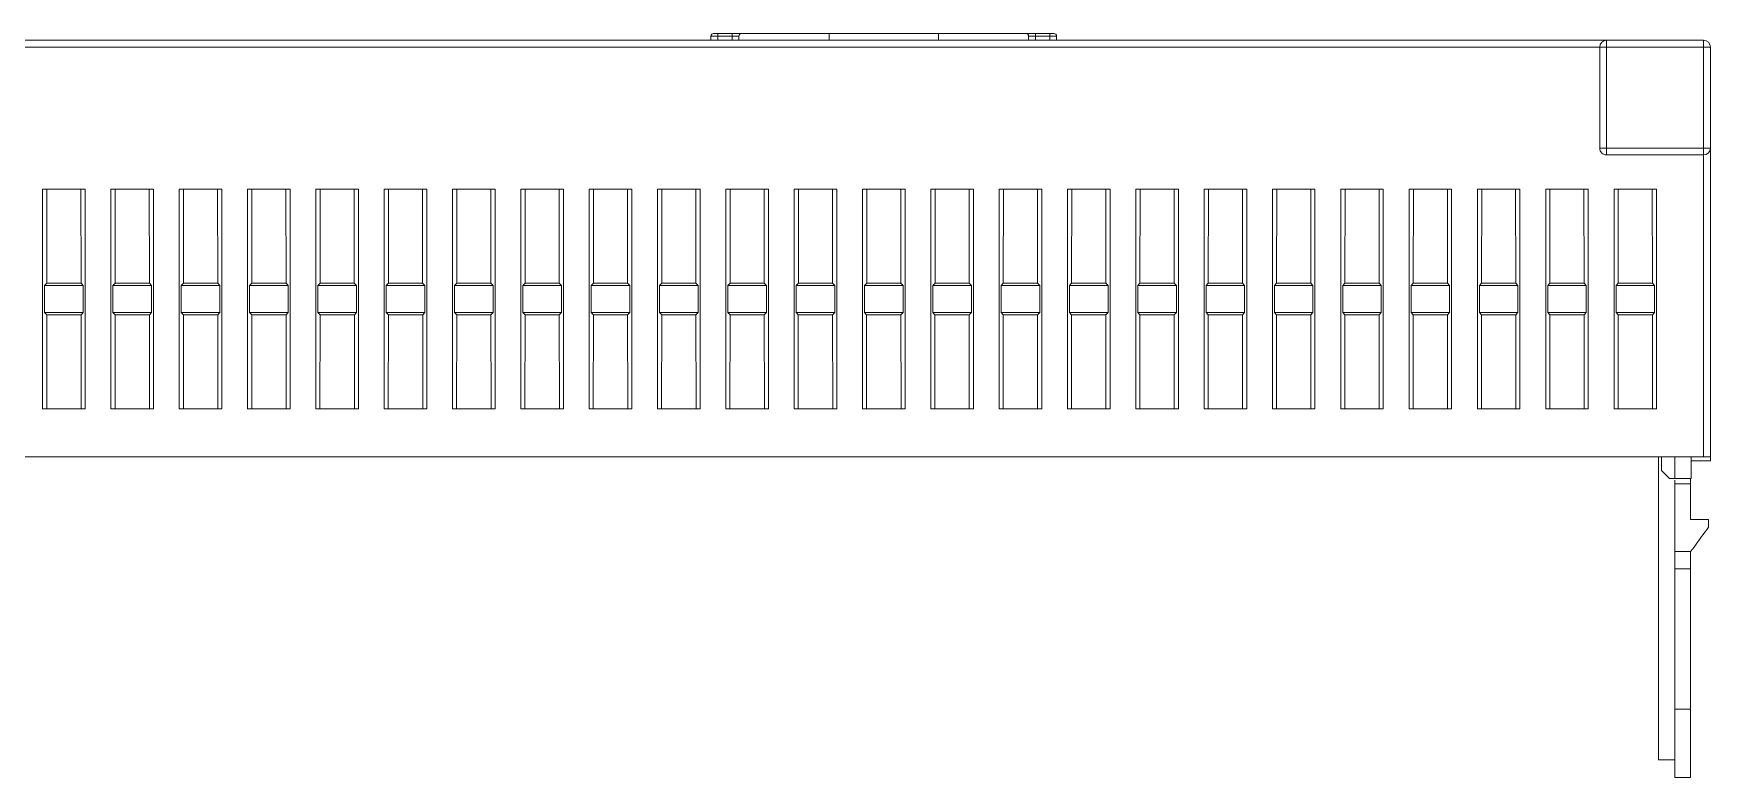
# Model space of a CAD drawing. Header units: millimetres. Extents: x 92 to 1037, y 522 to 1264.
# Drawn here: x 481.1 to 603.8, y 1046.6 to 1101.1 of the extents above; entities that cross this region are included whole.
import ezdxf

# ---------------------------------------------------------------- set-up
doc = ezdxf.new("R2010")
doc.units = ezdxf.units.MM
doc.layers.add('9', color=7, linetype='CONTINUOUS', true_color=0xffffff)

msp = doc.modelspace()

# ---------------------------------------------------------------- linework, layer by layer
at = {"layer": '9', "color": 155, "linetype": 'Continuous', "lineweight": 18}
for p, q in [((530.649, 1100.612), (530.649, 1100.912)), ((530.849, 1101.112), (531.149, 1101.112)), ((531.149, 1101.112), (532.199, 1101.112)), ((532.199, 1101.112), (532.899, 1101.112)), ((532.699, 1100.612), (532.699, 1100.912)), ((532.899, 1101.112), (539.299, 1101.112)), ((539.299, 1101.112), (539.299, 1100.612)), ((539.299, 1101.112), (547.299, 1101.112)), ((547.299, 1101.112), (553.699, 1101.112)), ((547.299, 1100.612), (547.299, 1101.112)), ((553.699, 1101.112), (554.399, 1101.112)), ((553.899, 1100.912), (553.899, 1100.612)), ((554.399, 1101.112), (555.449, 1101.112)), ((555.449, 1101.112), (555.749, 1101.112)), ((555.949, 1100.912), (555.949, 1100.612)), ((415.399, 1100.612), (596.199, 1100.612)), ((595.699, 1100.112), (595.699, 1092.712)), ((603.299, 1100.612), (596.199, 1100.612)), ((603.799, 1092.712), (603.799, 1100.112)), ((603.799, 1092.712), (603.799, 1070.112)), ((481.741, 1089.712), (481.741, 1073.612)), ((484.857, 1089.712), (481.741, 1089.712)), ((482.055, 1089.712), (482.048, 1082.811)), ((484.543, 1089.712), (484.551, 1082.811)), ((484.857, 1089.712), (484.857, 1073.612)), ((486.741, 1089.712), (486.741, 1073.612)), ((489.857, 1089.712), (486.741, 1089.712)), ((487.055, 1089.712), (487.048, 1082.811)), ((489.543, 1089.712), (489.551, 1082.811)), ((489.857, 1089.712), (489.857, 1073.612)), ((491.741, 1089.712), (491.741, 1073.612)), ((494.857, 1089.712), (491.741, 1089.712)), ((492.055, 1089.712), (492.048, 1082.811)), ((494.543, 1089.712), (494.551, 1082.811)), ((494.857, 1089.712), (494.857, 1073.612)), ((496.741, 1089.712), (496.741, 1073.612)), ((499.857, 1089.712), (496.741, 1089.712)), ((497.055, 1089.712), (497.048, 1082.811)), ((499.543, 1089.712), (499.551, 1082.811)), ((499.857, 1089.712), (499.857, 1073.612)), ((504.857, 1089.712), (501.741, 1089.712)), ((501.741, 1089.712), (501.741, 1073.612)), ((502.055, 1089.712), (502.048, 1082.811)), ((504.543, 1089.712), (504.551, 1082.811)), ((504.857, 1089.712), (504.857, 1073.612)), ((509.857, 1089.712), (506.741, 1089.712)), ((506.741, 1089.712), (506.741, 1073.612)), ((507.055, 1089.712), (507.048, 1082.811)), ((509.543, 1089.712), (509.551, 1082.811)), ((509.857, 1089.712), (509.857, 1073.612)), ((511.741, 1089.712), (511.741, 1073.612)), ((514.857, 1089.712), (511.741, 1089.712)), ((512.055, 1089.712), (512.048, 1082.811)), ((514.543, 1089.712), (514.551, 1082.811)), ((514.857, 1089.712), (514.857, 1073.612)), ((516.741, 1089.712), (516.741, 1073.612)), ((519.857, 1089.712), (516.741, 1089.712)), ((517.055, 1089.712), (517.048, 1082.811)), ((519.543, 1089.712), (519.551, 1082.811)), ((519.857, 1089.712), (519.857, 1073.612)), ((521.741, 1089.712), (521.741, 1073.612)), ((524.857, 1089.712), (521.741, 1089.712)), ((522.055, 1089.712), (522.048, 1082.811)), ((524.543, 1089.712), (524.551, 1082.811)), ((524.857, 1089.712), (524.857, 1073.612)), ((526.741, 1089.712), (526.741, 1073.612)), ((529.857, 1089.712), (526.741, 1089.712)), ((527.055, 1089.712), (527.048, 1082.811)), ((529.543, 1089.712), (529.551, 1082.811)), ((529.857, 1089.712), (529.857, 1073.612)), ((531.741, 1089.712), (531.741, 1073.612)), ((534.857, 1089.712), (531.741, 1089.712)), ((532.055, 1089.712), (532.048, 1082.811)), ((534.543, 1089.712), (534.551, 1082.811)), ((534.857, 1089.712), (534.857, 1073.612)), ((536.741, 1089.712), (536.741, 1073.612)), ((539.857, 1089.712), (536.741, 1089.712)), ((537.055, 1089.712), (537.048, 1082.811)), ((539.543, 1089.712), (539.551, 1082.811)), ((539.857, 1089.712), (539.857, 1073.612)), ((541.741, 1089.712), (541.741, 1073.612)), ((544.857, 1089.712), (541.741, 1089.712)), ((542.055, 1089.712), (542.048, 1082.811)), ((544.543, 1089.712), (544.551, 1082.811)), ((544.857, 1089.712), (544.857, 1073.612)), ((546.741, 1089.712), (546.741, 1073.612)), ((549.857, 1089.712), (546.741, 1089.712)), ((547.055, 1089.712), (547.048, 1082.811)), ((549.543, 1089.712), (549.551, 1082.811)), ((549.857, 1089.712), (549.857, 1073.612)), ((551.741, 1089.712), (551.741, 1073.612)), ((554.857, 1089.712), (551.741, 1089.712)), ((552.055, 1089.712), (552.048, 1082.811)), ((554.543, 1089.712), (554.551, 1082.811)), ((554.857, 1089.712), (554.857, 1073.612)), ((556.741, 1089.712), (556.741, 1073.612)), ((559.857, 1089.712), (556.741, 1089.712)), ((557.055, 1089.712), (557.048, 1082.811)), ((559.543, 1089.712), (559.551, 1082.811)), ((559.857, 1089.712), (559.857, 1073.612)), ((561.741, 1089.712), (561.741, 1073.612)), ((564.857, 1089.712), (561.741, 1089.712)), ((562.055, 1089.712), (562.048, 1082.811)), ((564.543, 1089.712), (564.551, 1082.811)), ((564.857, 1089.712), (564.857, 1073.612)), ((566.741, 1089.712), (566.741, 1073.612)), ((569.857, 1089.712), (566.741, 1089.712)), ((567.055, 1089.712), (567.048, 1082.811)), ((569.543, 1089.712), (569.551, 1082.811)), ((569.857, 1089.712), (569.857, 1073.612)), ((571.741, 1089.712), (571.741, 1073.612)), ((574.857, 1089.712), (571.741, 1089.712)), ((572.055, 1089.712), (572.048, 1082.811)), ((574.543, 1089.712), (574.551, 1082.811)), ((574.857, 1089.712), (574.857, 1073.612)), ((576.741, 1089.712), (576.741, 1073.612)), ((579.857, 1089.712), (576.741, 1089.712)), ((577.055, 1089.712), (577.048, 1082.811)), ((579.543, 1089.712), (579.551, 1082.811)), ((579.857, 1089.712), (579.857, 1073.612)), ((581.741, 1089.712), (581.741, 1073.612)), ((584.857, 1089.712), (581.741, 1089.712)), ((582.055, 1089.712), (582.048, 1082.811)), ((584.543, 1089.712), (584.551, 1082.811)), ((584.857, 1089.712), (584.857, 1073.612)), ((586.741, 1089.712), (586.741, 1073.612)), ((589.857, 1089.712), (586.741, 1089.712)), ((587.055, 1089.712), (587.048, 1082.811)), ((589.543, 1089.712), (589.551, 1082.811)), ((589.857, 1089.712), (589.857, 1073.612)), ((591.741, 1089.712), (591.741, 1073.612)), ((594.857, 1089.712), (591.741, 1089.712)), ((592.055, 1089.712), (592.048, 1082.811)), ((594.543, 1089.712), (594.551, 1082.811)), ((594.857, 1089.712), (594.857, 1073.612)), ((596.741, 1089.712), (596.741, 1073.612)), ((599.857, 1089.712), (596.741, 1089.712)), ((597.055, 1089.712), (597.048, 1082.811)), ((599.543, 1089.712), (599.551, 1082.811)), ((599.857, 1089.712), (599.857, 1073.612)), ((481.888, 1082.652), (482.048, 1082.811)), ((481.888, 1080.671), (481.888, 1082.652)), ((484.71, 1082.652), (481.888, 1082.652)), ((484.551, 1082.811), (482.048, 1082.811)), ((484.71, 1082.652), (484.551, 1082.811)), ((484.71, 1080.671), (484.71, 1082.652)), ((486.888, 1082.652), (487.048, 1082.811)), ((486.888, 1080.671), (486.888, 1082.652)), ((489.71, 1082.652), (486.888, 1082.652)), ((489.551, 1082.811), (487.048, 1082.811)), ((489.71, 1082.652), (489.551, 1082.811)), ((489.71, 1080.671), (489.71, 1082.652)), ((491.888, 1082.652), (492.048, 1082.811)), ((491.888, 1080.671), (491.888, 1082.652)), ((494.71, 1082.652), (491.888, 1082.652)), ((494.551, 1082.811), (492.048, 1082.811)), ((494.71, 1082.652), (494.551, 1082.811)), ((494.71, 1080.671), (494.71, 1082.652)), ((496.888, 1082.652), (497.048, 1082.811)), ((496.888, 1080.671), (496.888, 1082.652)), ((499.71, 1082.652), (496.888, 1082.652)), ((499.551, 1082.811), (497.048, 1082.811)), ((499.71, 1082.652), (499.551, 1082.811)), ((499.71, 1080.671), (499.71, 1082.652)), ((502.048, 1082.811), (501.888, 1082.652)), ((501.888, 1082.652), (501.888, 1080.671)), ((504.71, 1082.652), (501.888, 1082.652)), ((504.551, 1082.811), (502.048, 1082.811)), ((504.551, 1082.811), (504.71, 1082.652)), ((504.71, 1082.652), (504.71, 1080.671)), ((507.048, 1082.811), (506.888, 1082.652)), ((506.888, 1082.652), (506.888, 1080.671)), ((509.71, 1082.652), (506.888, 1082.652)), ((509.551, 1082.811), (507.048, 1082.811)), ((509.551, 1082.811), (509.71, 1082.652)), ((509.71, 1082.652), (509.71, 1080.671)), ((511.888, 1082.652), (512.048, 1082.811)), ((511.888, 1080.671), (511.888, 1082.652)), ((514.71, 1082.652), (511.888, 1082.652)), ((514.551, 1082.811), (512.048, 1082.811)), ((514.71, 1082.652), (514.551, 1082.811)), ((514.71, 1080.671), (514.71, 1082.652)), ((516.888, 1082.652), (517.048, 1082.811)), ((516.888, 1080.671), (516.888, 1082.652)), ((519.71, 1082.652), (516.888, 1082.652)), ((519.551, 1082.811), (517.048, 1082.811)), ((519.71, 1082.652), (519.551, 1082.811)), ((519.71, 1080.671), (519.71, 1082.652)), ((521.888, 1082.652), (522.048, 1082.811)), ((521.888, 1080.671), (521.888, 1082.652)), ((524.71, 1082.652), (521.888, 1082.652)), ((524.551, 1082.811), (522.048, 1082.811)), ((524.71, 1082.652), (524.551, 1082.811)), ((524.71, 1080.671), (524.71, 1082.652)), ((526.888, 1082.652), (527.048, 1082.811)), ((526.888, 1080.671), (526.888, 1082.652)), ((529.71, 1082.652), (526.888, 1082.652)), ((529.551, 1082.811), (527.048, 1082.811)), ((529.71, 1082.652), (529.551, 1082.811)), ((529.71, 1080.671), (529.71, 1082.652)), ((531.888, 1082.652), (532.048, 1082.811)), ((531.888, 1080.671), (531.888, 1082.652)), ((534.71, 1082.652), (531.888, 1082.652)), ((534.551, 1082.811), (532.048, 1082.811)), ((534.71, 1082.652), (534.551, 1082.811)), ((534.71, 1080.671), (534.71, 1082.652)), ((536.888, 1082.652), (537.048, 1082.811)), ((536.888, 1080.671), (536.888, 1082.652)), ((539.71, 1082.652), (536.888, 1082.652)), ((539.551, 1082.811), (537.048, 1082.811)), ((539.71, 1082.652), (539.551, 1082.811)), ((539.71, 1080.671), (539.71, 1082.652)), ((541.888, 1082.652), (542.048, 1082.811)), ((541.888, 1080.671), (541.888, 1082.652)), ((544.71, 1082.652), (541.888, 1082.652)), ((544.551, 1082.811), (542.048, 1082.811)), ((544.71, 1082.652), (544.551, 1082.811)), ((544.71, 1080.671), (544.71, 1082.652)), ((546.888, 1082.652), (547.048, 1082.811)), ((546.888, 1080.671), (546.888, 1082.652)), ((549.71, 1082.652), (546.888, 1082.652)), ((549.551, 1082.811), (547.048, 1082.811)), ((549.71, 1082.652), (549.551, 1082.811)), ((549.71, 1080.671), (549.71, 1082.652)), ((551.888, 1082.652), (552.048, 1082.811)), ((551.888, 1080.671), (551.888, 1082.652)), ((554.71, 1082.652), (551.888, 1082.652)), ((554.551, 1082.811), (552.048, 1082.811)), ((554.71, 1082.652), (554.551, 1082.811)), ((554.71, 1080.671), (554.71, 1082.652)), ((556.888, 1082.652), (557.048, 1082.811)), ((556.888, 1080.671), (556.888, 1082.652)), ((559.71, 1082.652), (556.888, 1082.652)), ((559.551, 1082.811), (557.048, 1082.811)), ((559.71, 1082.652), (559.551, 1082.811)), ((559.71, 1080.671), (559.71, 1082.652)), ((561.888, 1082.652), (562.048, 1082.811)), ((561.888, 1080.671), (561.888, 1082.652)), ((564.71, 1082.652), (561.888, 1082.652)), ((564.551, 1082.811), (562.048, 1082.811)), ((564.71, 1082.652), (564.551, 1082.811)), ((564.71, 1080.671), (564.71, 1082.652)), ((566.888, 1082.652), (567.048, 1082.811)), ((566.888, 1080.671), (566.888, 1082.652)), ((569.71, 1082.652), (566.888, 1082.652)), ((569.551, 1082.811), (567.048, 1082.811)), ((569.71, 1082.652), (569.551, 1082.811)), ((569.71, 1080.671), (569.71, 1082.652)), ((571.888, 1082.652), (572.048, 1082.811)), ((571.888, 1080.671), (571.888, 1082.652)), ((574.71, 1082.652), (571.888, 1082.652)), ((574.551, 1082.811), (572.048, 1082.811)), ((574.71, 1082.652), (574.551, 1082.811)), ((574.71, 1080.671), (574.71, 1082.652)), ((576.888, 1082.652), (577.048, 1082.811)), ((576.888, 1080.671), (576.888, 1082.652)), ((579.71, 1082.652), (576.888, 1082.652)), ((579.551, 1082.811), (577.048, 1082.811)), ((579.71, 1082.652), (579.551, 1082.811)), ((579.71, 1080.671), (579.71, 1082.652)), ((581.888, 1082.652), (582.048, 1082.811)), ((581.888, 1080.671), (581.888, 1082.652)), ((584.71, 1082.652), (581.888, 1082.652)), ((584.551, 1082.811), (582.048, 1082.811)), ((584.71, 1082.652), (584.551, 1082.811)), ((584.71, 1080.671), (584.71, 1082.652)), ((586.888, 1082.652), (587.048, 1082.811)), ((586.888, 1080.671), (586.888, 1082.652)), ((589.71, 1082.652), (586.888, 1082.652)), ((589.551, 1082.811), (587.048, 1082.811)), ((589.71, 1082.652), (589.551, 1082.811)), ((589.71, 1080.671), (589.71, 1082.652)), ((591.888, 1082.652), (592.048, 1082.811)), ((591.888, 1080.671), (591.888, 1082.652)), ((594.71, 1082.652), (591.888, 1082.652)), ((594.551, 1082.811), (592.048, 1082.811)), ((594.71, 1082.652), (594.551, 1082.811)), ((594.71, 1080.671), (594.71, 1082.652)), ((596.888, 1082.652), (597.048, 1082.811)), ((596.888, 1080.671), (596.888, 1082.652)), ((599.71, 1082.652), (596.888, 1082.652)), ((599.551, 1082.811), (597.048, 1082.811)), ((599.71, 1082.652), (599.551, 1082.811)), ((599.71, 1080.671), (599.71, 1082.652)), ((481.888, 1080.671), (482.045, 1080.514)), ((484.71, 1080.671), (481.888, 1080.671)), ((482.045, 1080.514), (482.038, 1073.612)), ((484.553, 1080.514), (482.045, 1080.514)), ((484.71, 1080.671), (484.553, 1080.514)), ((484.553, 1080.514), (484.56, 1073.612)), ((486.888, 1080.671), (487.045, 1080.514)), ((489.71, 1080.671), (486.888, 1080.671)), ((487.045, 1080.514), (487.038, 1073.612)), ((489.553, 1080.514), (487.045, 1080.514)), ((489.71, 1080.671), (489.553, 1080.514)), ((489.553, 1080.514), (489.56, 1073.612)), ((491.888, 1080.671), (492.045, 1080.514)), ((494.71, 1080.671), (491.888, 1080.671)), ((492.045, 1080.514), (492.038, 1073.612)), ((494.553, 1080.514), (492.045, 1080.514)), ((494.71, 1080.671), (494.553, 1080.514)), ((494.553, 1080.514), (494.56, 1073.612)), ((496.888, 1080.671), (497.045, 1080.514)), ((499.71, 1080.671), (496.888, 1080.671)), ((497.045, 1080.514), (497.038, 1073.612)), ((499.553, 1080.514), (497.045, 1080.514)), ((499.71, 1080.671), (499.553, 1080.514)), ((499.553, 1080.514), (499.56, 1073.612)), ((502.045, 1080.514), (501.888, 1080.671)), ((504.71, 1080.671), (501.888, 1080.671)), ((502.045, 1080.514), (502.038, 1073.612)), ((504.553, 1080.514), (502.045, 1080.514)), ((504.553, 1080.514), (504.71, 1080.671)), ((504.553, 1080.514), (504.56, 1073.612)), ((507.045, 1080.514), (506.888, 1080.671)), ((509.71, 1080.671), (506.888, 1080.671)), ((507.045, 1080.514), (507.038, 1073.612)), ((509.553, 1080.514), (507.045, 1080.514)), ((509.553, 1080.514), (509.71, 1080.671)), ((509.553, 1080.514), (509.56, 1073.612)), ((511.888, 1080.671), (512.045, 1080.514)), ((514.71, 1080.671), (511.888, 1080.671)), ((512.045, 1080.514), (512.038, 1073.612)), ((514.553, 1080.514), (512.045, 1080.514)), ((514.71, 1080.671), (514.553, 1080.514)), ((514.553, 1080.514), (514.56, 1073.612)), ((516.888, 1080.671), (517.045, 1080.514)), ((519.71, 1080.671), (516.888, 1080.671)), ((517.045, 1080.514), (517.038, 1073.612)), ((519.553, 1080.514), (517.045, 1080.514)), ((519.71, 1080.671), (519.553, 1080.514)), ((519.553, 1080.514), (519.56, 1073.612)), ((521.888, 1080.671), (522.045, 1080.514)), ((524.71, 1080.671), (521.888, 1080.671)), ((522.045, 1080.514), (522.038, 1073.612)), ((524.553, 1080.514), (522.045, 1080.514)), ((524.71, 1080.671), (524.553, 1080.514)), ((524.553, 1080.514), (524.56, 1073.612)), ((526.888, 1080.671), (527.045, 1080.514)), ((529.71, 1080.671), (526.888, 1080.671)), ((527.045, 1080.514), (527.038, 1073.612)), ((529.553, 1080.514), (527.045, 1080.514)), ((529.71, 1080.671), (529.553, 1080.514)), ((529.553, 1080.514), (529.56, 1073.612)), ((531.888, 1080.671), (532.045, 1080.514)), ((534.71, 1080.671), (531.888, 1080.671)), ((532.045, 1080.514), (532.038, 1073.612)), ((534.553, 1080.514), (532.045, 1080.514)), ((534.71, 1080.671), (534.553, 1080.514)), ((534.553, 1080.514), (534.56, 1073.612)), ((536.888, 1080.671), (537.045, 1080.514)), ((539.71, 1080.671), (536.888, 1080.671)), ((537.045, 1080.514), (537.038, 1073.612)), ((539.553, 1080.514), (537.045, 1080.514)), ((539.71, 1080.671), (539.553, 1080.514)), ((539.553, 1080.514), (539.56, 1073.612)), ((541.888, 1080.671), (542.045, 1080.514)), ((544.71, 1080.671), (541.888, 1080.671)), ((542.045, 1080.514), (542.038, 1073.612)), ((544.553, 1080.514), (542.045, 1080.514)), ((544.71, 1080.671), (544.553, 1080.514)), ((544.553, 1080.514), (544.56, 1073.612)), ((546.888, 1080.671), (547.045, 1080.514)), ((549.71, 1080.671), (546.888, 1080.671)), ((547.045, 1080.514), (547.038, 1073.612)), ((549.553, 1080.514), (547.045, 1080.514)), ((549.71, 1080.671), (549.553, 1080.514)), ((549.553, 1080.514), (549.56, 1073.612)), ((551.888, 1080.671), (552.045, 1080.514)), ((554.71, 1080.671), (551.888, 1080.671)), ((552.045, 1080.514), (552.038, 1073.612)), ((554.553, 1080.514), (552.045, 1080.514)), ((554.71, 1080.671), (554.553, 1080.514)), ((554.553, 1080.514), (554.56, 1073.612)), ((556.888, 1080.671), (557.045, 1080.514)), ((559.71, 1080.671), (556.888, 1080.671)), ((557.045, 1080.514), (557.038, 1073.612)), ((559.553, 1080.514), (557.045, 1080.514)), ((559.71, 1080.671), (559.553, 1080.514)), ((559.553, 1080.514), (559.56, 1073.612)), ((561.888, 1080.671), (562.045, 1080.514)), ((564.71, 1080.671), (561.888, 1080.671)), ((562.045, 1080.514), (562.038, 1073.612)), ((564.553, 1080.514), (562.045, 1080.514)), ((564.71, 1080.671), (564.553, 1080.514)), ((564.553, 1080.514), (564.56, 1073.612)), ((566.888, 1080.671), (567.045, 1080.514)), ((569.71, 1080.671), (566.888, 1080.671)), ((567.045, 1080.514), (567.038, 1073.612)), ((569.553, 1080.514), (567.045, 1080.514)), ((569.71, 1080.671), (569.553, 1080.514)), ((569.553, 1080.514), (569.56, 1073.612)), ((571.888, 1080.671), (572.045, 1080.514)), ((574.71, 1080.671), (571.888, 1080.671)), ((572.045, 1080.514), (572.038, 1073.612)), ((574.553, 1080.514), (572.045, 1080.514)), ((574.71, 1080.671), (574.553, 1080.514)), ((574.553, 1080.514), (574.56, 1073.612)), ((576.888, 1080.671), (577.045, 1080.514)), ((579.71, 1080.671), (576.888, 1080.671)), ((577.045, 1080.514), (577.038, 1073.612)), ((579.553, 1080.514), (577.045, 1080.514)), ((579.71, 1080.671), (579.553, 1080.514)), ((579.553, 1080.514), (579.56, 1073.612)), ((581.888, 1080.671), (582.045, 1080.514)), ((584.71, 1080.671), (581.888, 1080.671)), ((582.045, 1080.514), (582.038, 1073.612)), ((584.553, 1080.514), (582.045, 1080.514)), ((584.71, 1080.671), (584.553, 1080.514)), ((584.553, 1080.514), (584.56, 1073.612)), ((586.888, 1080.671), (587.045, 1080.514)), ((589.71, 1080.671), (586.888, 1080.671)), ((587.045, 1080.514), (587.038, 1073.612)), ((589.553, 1080.514), (587.045, 1080.514)), ((589.71, 1080.671), (589.553, 1080.514)), ((589.553, 1080.514), (589.56, 1073.612)), ((591.888, 1080.671), (592.045, 1080.514)), ((594.71, 1080.671), (591.888, 1080.671)), ((592.045, 1080.514), (592.038, 1073.612)), ((594.553, 1080.514), (592.045, 1080.514)), ((594.71, 1080.671), (594.553, 1080.514)), ((594.553, 1080.514), (594.56, 1073.612)), ((596.888, 1080.671), (597.045, 1080.514)), ((599.71, 1080.671), (596.888, 1080.671)), ((597.045, 1080.514), (597.038, 1073.612)), ((599.553, 1080.514), (597.045, 1080.514)), ((599.71, 1080.671), (599.553, 1080.514)), ((599.553, 1080.514), (599.56, 1073.612)), ((481.741, 1073.612), (484.857, 1073.612)), ((486.741, 1073.612), (489.857, 1073.612)), ((491.741, 1073.612), (494.857, 1073.612)), ((496.741, 1073.612), (499.857, 1073.612)), ((504.857, 1073.612), (501.741, 1073.612)), ((509.857, 1073.612), (506.741, 1073.612)), ((511.741, 1073.612), (514.857, 1073.612)), ((516.741, 1073.612), (519.857, 1073.612)), ((521.741, 1073.612), (524.857, 1073.612)), ((526.741, 1073.612), (529.857, 1073.612)), ((531.741, 1073.612), (534.857, 1073.612)), ((536.741, 1073.612), (539.857, 1073.612)), ((541.741, 1073.612), (544.857, 1073.612)), ((546.741, 1073.612), (549.857, 1073.612)), ((551.741, 1073.612), (554.857, 1073.612)), ((556.741, 1073.612), (559.857, 1073.612)), ((561.741, 1073.612), (564.857, 1073.612)), ((566.741, 1073.612), (569.857, 1073.612)), ((571.741, 1073.612), (574.857, 1073.612)), ((576.741, 1073.612), (579.857, 1073.612)), ((581.741, 1073.612), (584.857, 1073.612)), ((586.741, 1073.612), (589.857, 1073.612)), ((591.741, 1073.612), (594.857, 1073.612)), ((596.741, 1073.612), (599.857, 1073.612)), ((603.299, 1070.112), (408.299, 1070.112)), ((599.999, 1070.112), (599.999, 1047.912)), ((600.213, 1070.112), (600.213, 1069.112)), ((600.213, 1069.112), (600.813, 1068.512)), ((601.199, 1068.512), (601.199, 1070.112)), ((602.399, 1068.512), (602.399, 1070.112)), ((602.399, 1069.812), (603.799, 1069.812)), ((603.799, 1070.112), (603.299, 1070.112)), ((603.799, 1069.812), (603.799, 1070.112)), ((600.813, 1068.512), (601.199, 1068.512)), ((602.399, 1068.512), (601.199, 1068.512)), ((601.199, 1063.155), (601.199, 1068.112)), ((602.349, 1065.512), (602.349, 1068.112)), ((603.653, 1064.94), (603.653, 1065.512)), ((601.199, 1061.905), (601.199, 1063.155)), ((602.349, 1063.155), (602.349, 1061.905)), ((602.349, 1061.905), (601.199, 1061.905)), ((601.199, 1051.612), (601.199, 1061.905)), ((602.349, 1061.905), (602.349, 1051.612)), ((601.199, 1051.612), (602.349, 1051.612)), ((601.199, 1046.612), (601.199, 1051.612)), ((602.349, 1051.612), (602.349, 1046.612)), ((601.199, 1047.912), (599.999, 1047.912)), ((602.349, 1046.612), (601.199, 1046.612))]:
    msp.add_line(p, q, dxfattribs=at)
at = {"layer": '9', "color": 155, "linetype": 'Continuous', "lineweight": 13}
for p, q in [((530.649, 1100.912), (531.149, 1100.912)), ((531.149, 1100.912), (531.149, 1101.112)), ((532.199, 1100.912), (531.149, 1100.912)), ((531.149, 1100.912), (531.149, 1100.612)), ((532.199, 1100.912), (532.199, 1101.112)), ((532.199, 1100.612), (532.199, 1100.912)), ((532.699, 1100.912), (532.199, 1100.912)), ((553.899, 1100.912), (554.399, 1100.912)), ((554.399, 1100.912), (554.399, 1101.112)), ((554.399, 1100.912), (554.399, 1100.612)), ((555.449, 1100.912), (554.399, 1100.912)), ((555.449, 1100.912), (555.449, 1101.112)), ((555.449, 1100.612), (555.449, 1100.912)), ((555.949, 1100.912), (555.449, 1100.912)), ((595.699, 1100.112), (415.899, 1100.112)), ((595.699, 1100.112), (596.199, 1100.112)), ((596.199, 1100.612), (596.199, 1100.112)), ((596.199, 1092.712), (596.199, 1100.112)), ((596.199, 1100.112), (603.299, 1100.112)), ((603.299, 1100.612), (603.299, 1100.112)), ((603.299, 1100.112), (603.299, 1092.712)), ((603.799, 1100.112), (603.299, 1100.112)), ((596.199, 1092.712), (595.699, 1092.712)), ((596.199, 1092.212), (596.199, 1092.712)), ((603.299, 1092.212), (603.299, 1092.712)), ((603.799, 1092.712), (603.299, 1092.712)), ((603.299, 1070.112), (603.299, 1092.212))]:
    msp.add_line(p, q, dxfattribs=at)
at = {"layer": '9', "color": 155, "linetype": 'Continuous', "lineweight": 18, "extrusion": (0, 0, -1)}
for centre, radius, start, end in [((-530.849, 1100.912), 0.2, 0, 90), ((-532.899, 1100.912), 0.2, 0, 90), ((-553.699, 1100.912), 0.2, 90, 180), ((-603.299, 1100.112), 0.5, 90, 180), ((-596.199, 1092.712), 0.5, 269.91048, 0)]:
    msp.add_arc(centre, radius, start, end, dxfattribs=at)
at = {"layer": '9', "color": 155, "linetype": 'Continuous', "lineweight": 18}
for centre, radius, start, end in [((555.749, 1100.912), 0.2, 0, 90), ((596.199, 1100.112), 0.5, 90, 180), ((603.299, 1092.712), 0.5, 270, 0)]:
    msp.add_arc(centre, radius, start, end, dxfattribs=at)
at = {"layer": '9', "color": 155, "linetype": 'Continuous', "lineweight": 13}
msp.add_open_spline([(603.299, 1092.712), (602.999, 1092.712), (602.699, 1092.712), (601.066, 1092.712), (599.733, 1092.712), (597.733, 1092.712), (597.066, 1092.712), (596.333, 1092.712), (596.266, 1092.712), (596.199, 1092.712)], degree=3, knots=[0, 0, 0, 0, 0.1267606, 0.1267606, 0.6901408, 0.6901408, 0.971831, 0.971831, 1, 1, 1, 1], dxfattribs=at)
at = {"layer": '9', "color": 155, "linetype": 'Continuous', "lineweight": 18}
for points, knots in [([(596.2, 1092.212), (596.266, 1092.212), (596.333, 1092.212), (596.733, 1092.212), (597.066, 1092.212), (598.733, 1092.212), (600.066, 1092.212), (602.033, 1092.212), (602.666, 1092.212), (603.299, 1092.212)], [0, 0, 0, 0, 0.0280621, 0.0280621, 0.1689226, 0.1689226, 0.7323649, 0.7323649, 1, 1, 1, 1]), ([(602.349, 1063.155), (602.75, 1063.704), (603.151, 1064.254), (603.586, 1064.848), (603.619, 1064.894), (603.653, 1064.94)], [0, 0, 0, 0, 0.9232737, 0.9232737, 1, 1, 1, 1])]:
    msp.add_open_spline(points, degree=3, knots=knots, dxfattribs=at)
for points, degree in [([(601.199, 1068.112), (601.199, 1068.393)], 1), ([(602.349, 1068.112), (601.966, 1068.112), (601.583, 1068.112), (601.199, 1068.112)], 3), ([(602.349, 1068.512), (602.349, 1068.112)], 1), ([(603.653, 1065.512), (603.218, 1065.512), (602.784, 1065.512), (602.349, 1065.512)], 3), ([(601.199, 1063.155), (601.583, 1063.155), (601.966, 1063.155), (602.349, 1063.155)], 3)]:
    msp.add_open_spline(points, degree=degree, dxfattribs=at)

doc.saveas('drawing.dxf')
